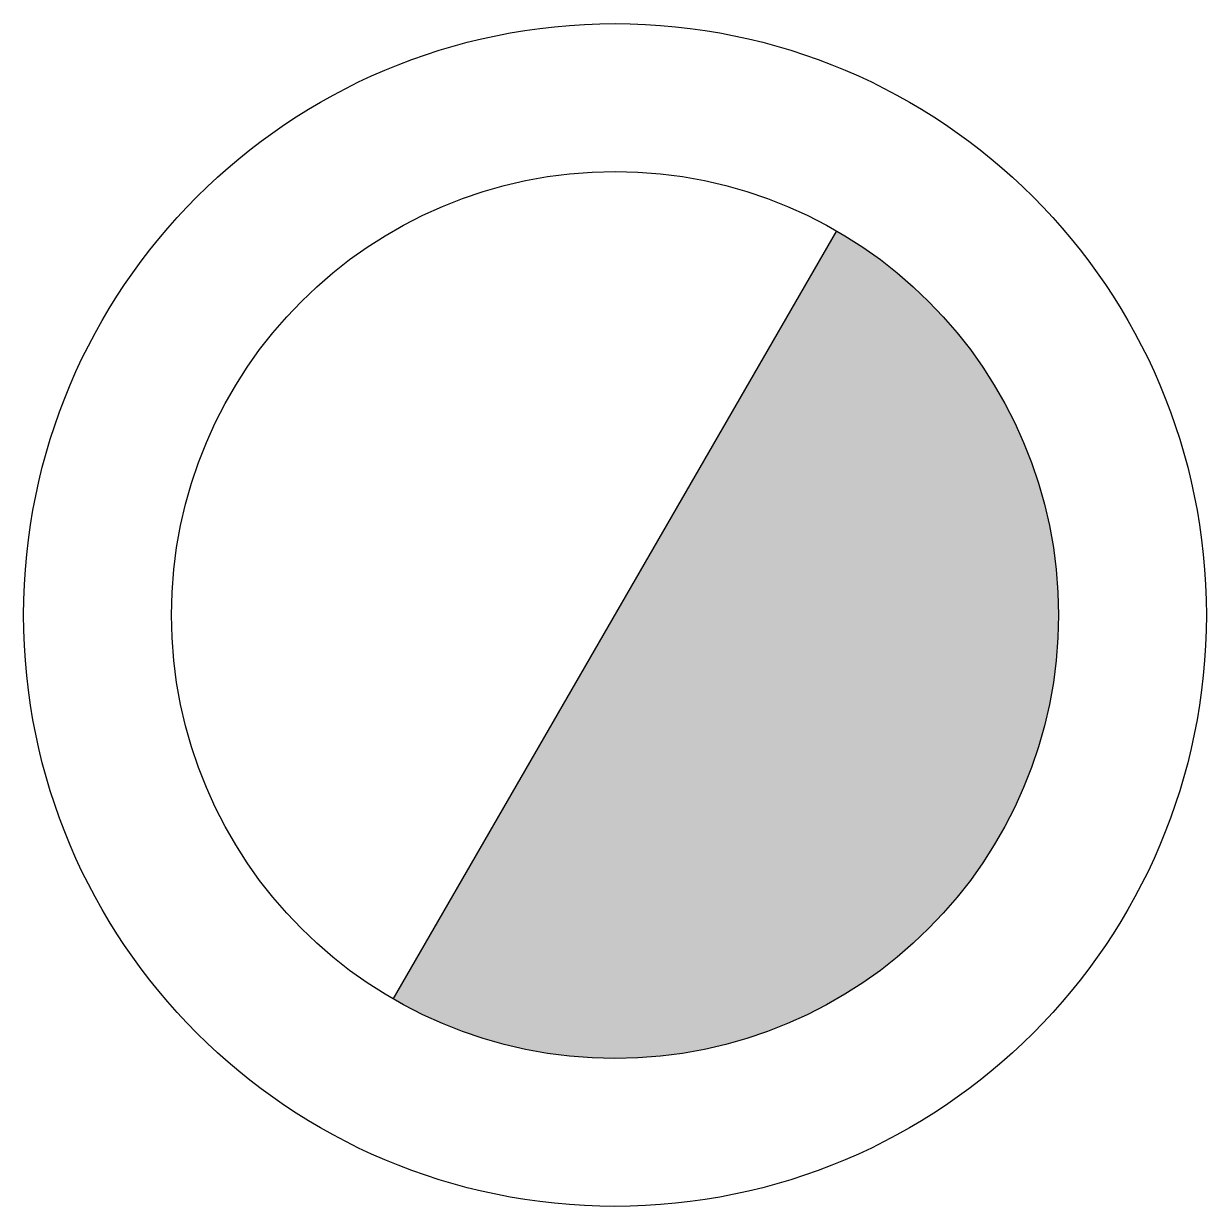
# Model space of a CAD drawing. Extents: x -2 to 2, y -2 to 2.
import ezdxf

# ---------------------------------------------------------------- set-up
doc = ezdxf.new("R2010")
doc.units = 0
doc.header["$LTSCALE"] = 0.2

msp = doc.modelspace()

# ---------------------------------------------------------------- hatches: boundary and pattern name
at = {"lineweight": -3}
msp.add_hatch(color=256, dxfattribs=at).paths.add_polyline_path([(1.5, 0, 0.267949), (0.75, 1.299), (-0.75, -1.299, 0.57735)])

# ---------------------------------------------------------------- linework, layer by layer
msp.add_line((-0.75, -1.299), (0.75, 1.299), dxfattribs=at)
for radius in [2, 1.5]:
    msp.add_circle((0, 0), radius, dxfattribs=at)

doc.saveas('drawing.dxf')
